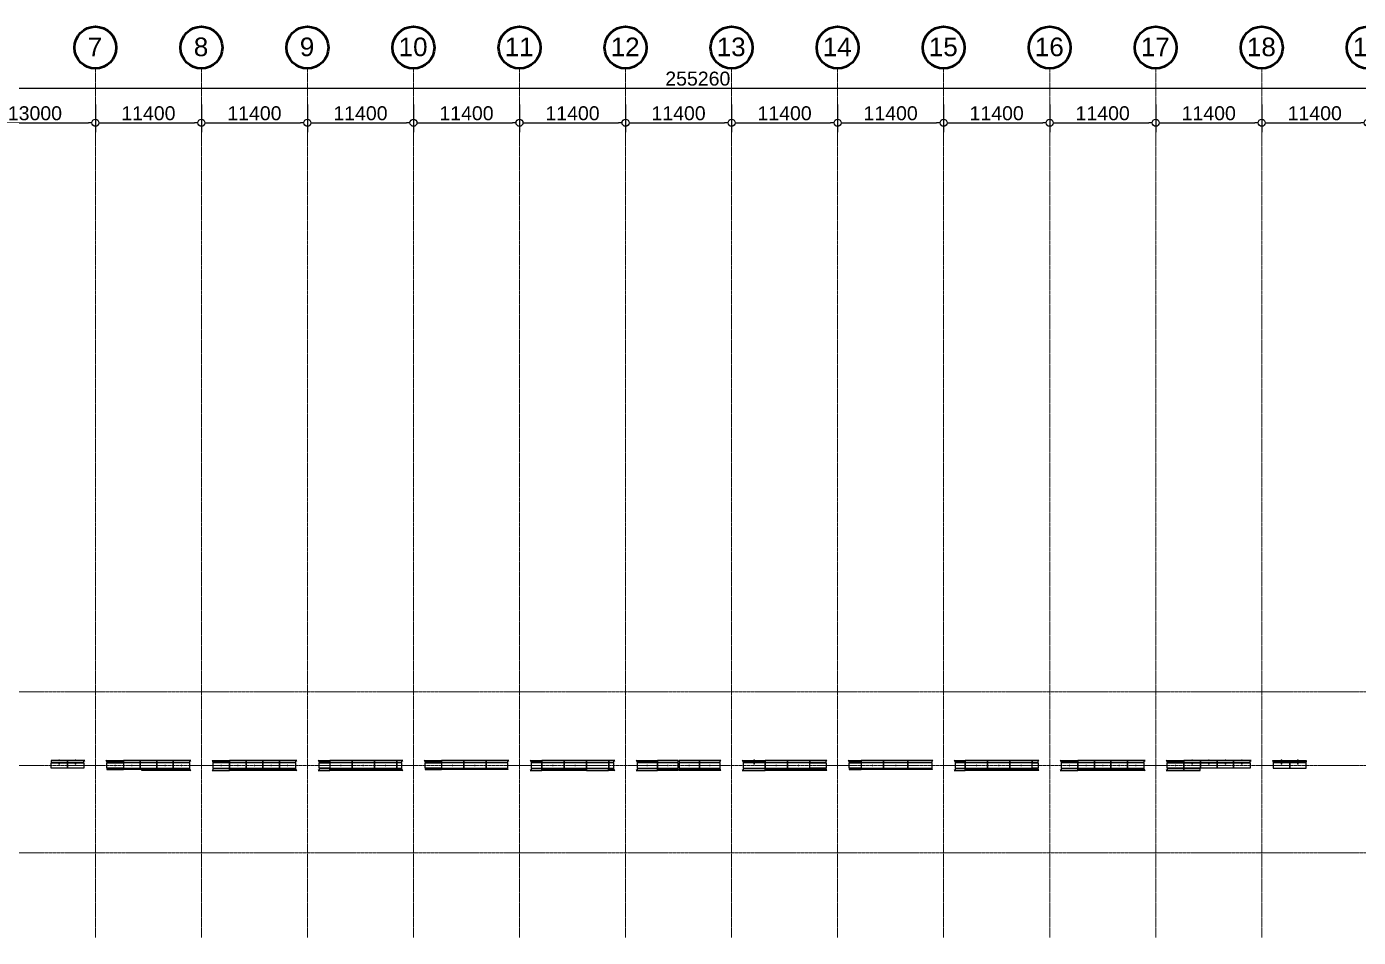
# Model space of a CAD drawing. Header units: millimetres. Extents: x -70132 to 394080, y -1879526 to 121974.
# Drawn here: x 54637 to 197816, y -572694 to -474856 of the extents above; entities that cross this region are included whole.
import ezdxf

# ---------------------------------------------------------------- set-up
doc = ezdxf.new("R2010")
doc.units = ezdxf.units.MM
doc.linetypes.add('DPA_Grid _ Level 100', pattern=[10, 5.5, -1.6, 1.3, -1.6])
doc.layers.add('009 - AHP_06_PANEL_MAIN_COLOR_1', color=3, linetype='Continuous')
for name, color, linetype, lineweight in [('A-ANNO-DIMS', 1, 'Continuous', 9), ('S-GRID', 251, 'Continuous', 9), ('S-GRID-IDEN', 3, 'Continuous', 50)]:
    doc.layers.add(name, color=color, linetype=linetype, lineweight=lineweight)
doc.styles.add('Arial', font='arial.ttf', dxfattribs={"height": 1500})
doc.styles.add('Arial_1', font='arial.ttf', dxfattribs={"height": 2000})
doc.styles.add('Arial_2', font='arial.ttf', dxfattribs={"height": 3})
doc.dimstyles.new('DPA-DIM-3_0_C-C', dxfattribs={"dimscale": 304.8, "dimtxt": 1530.3891, "dimasz": 2.46063, "dimexe": 3.28084, "dimexo": 0.0625, "dimgap": 0.82021, "dimtad": 1, "dimdec": 0, "dimzin": 0, "dimdsep": 46, "dimtxsty": 'Arial_2', "dimblk1": 'DOTBLANK', "dimblk2": 'DOTBLANK', "dimsah": 1, "dimcen": 0.09, "dimdle": 3.28084, "dimadec": 8, "dimazin": 0, "dimtfac": 1, "dimtdec": 4, "dimtix": 1, "dimtmove": 0, "dimatfit": 3, "dimfxl": 6.56168, "dimfxlon": 1, "dimtvp": 1, "dimtolj": 1, "dimtzin": 0, "dimarcsym": 2})

# ---------------------------------------------------------------- blocks, each defined once
blk = doc.blocks.new('Grid - 100 Scale-586761-UPPER PLATFORM LEVEL - REFLECTED CEILING')
at = {"layer": 'S-GRID-IDEN'}
blk.add_circle((0, 0), 4.5, dxfattribs=at)
blk = doc.blocks.new('_DotBlank')
at = {"color": 0, "linetype": 'ByBlock', "lineweight": -2}
blk.add_line((-0.5, 0), (-1, 0), dxfattribs=at)
blk.add_circle((0, 0), 0.5, dxfattribs=at)
blk = doc.blocks.new('DIMBLOCK9-UPPER PLATFORM LEVEL - REFLECTED CEILING')
at = {"layer": 'A-ANNO-DIMS', "color": 0, "lineweight": -2, "transparency": 16777216}
for p, q in [((-1776874, -196535), (-1776874, -199516)), ((-1763874, -196535), (-1763874, -199516)), ((-1776124, -198516), (-1764624, -198516))]:
    blk.add_line(p, q, dxfattribs=at)
at = {"layer": 'Defpoints', "color": 0, "transparency": 16777216}
for p in [(-1776874, -196516), (-1763874, -196516), (-1763874, -198516)]:
    blk.add_point(p, dxfattribs=at)
at = {"layer": 'A-ANNO-DIMS', "color": 0, "lineweight": -2, "transparency": 16777216, "xscale": 750, "yscale": 750, "zscale": 750, "rotation": 180}
blk.add_blockref('_DotBlank', (-1776874, -198516), dxfattribs=at)
at = {"layer": 'A-ANNO-DIMS', "color": 0, "lineweight": -2, "transparency": 16777216, "xscale": 750, "yscale": 750, "zscale": 750}
blk.add_blockref('_DotBlank', (-1763874, -198516), dxfattribs=at)
at = {"layer": 'A-ANNO-DIMS', "color": 0, "transparency": 16777216, "insert": (-1770374, -197500), "char_height": 1500, "width": 6922.07, "attachment_point": 5, "style": 'Arial'}
blk.add_mtext('\\A1;13000', dxfattribs=at)
blk = doc.blocks.new('DIMBLOCK10-UPPER PLATFORM LEVEL - REFLECTED CEILING')
at = {"layer": 'A-ANNO-DIMS', "color": 0, "lineweight": -2, "transparency": 16777216}
for p, q in [((-1763874, -196535), (-1763874, -199516)), ((-1752474, -196535), (-1752474, -199516)), ((-1763124, -198516), (-1753224, -198516))]:
    blk.add_line(p, q, dxfattribs=at)
at = {"layer": 'Defpoints', "color": 0, "transparency": 16777216}
for p in [(-1763874, -196516), (-1752474, -196516), (-1752474, -198516)]:
    blk.add_point(p, dxfattribs=at)
at = {"layer": 'A-ANNO-DIMS', "color": 0, "lineweight": -2, "transparency": 16777216, "xscale": 750, "yscale": 750, "zscale": 750, "rotation": 180}
blk.add_blockref('_DotBlank', (-1763874, -198516), dxfattribs=at)
at = {"layer": 'A-ANNO-DIMS', "color": 0, "lineweight": -2, "transparency": 16777216, "xscale": 750, "yscale": 750, "zscale": 750}
blk.add_blockref('_DotBlank', (-1752474, -198516), dxfattribs=at)
at = {"layer": 'A-ANNO-DIMS', "color": 0, "transparency": 16777216, "insert": (-1758174, -197500), "char_height": 1500, "width": 6922.07, "attachment_point": 5, "style": 'Arial'}
blk.add_mtext('\\A1;11400', dxfattribs=at)
blk = doc.blocks.new('DIMBLOCK11-UPPER PLATFORM LEVEL - REFLECTED CEILING')
at = {"layer": 'A-ANNO-DIMS', "color": 0, "lineweight": -2, "transparency": 16777216}
for p, q in [((-1752474, -196535), (-1752474, -199516)), ((-1741074, -196535), (-1741074, -199516)), ((-1751724, -198516), (-1741824, -198516))]:
    blk.add_line(p, q, dxfattribs=at)
at = {"layer": 'Defpoints', "color": 0, "transparency": 16777216}
for p in [(-1752474, -196516), (-1741074, -196516), (-1741074, -198516)]:
    blk.add_point(p, dxfattribs=at)
at = {"layer": 'A-ANNO-DIMS', "color": 0, "lineweight": -2, "transparency": 16777216, "xscale": 750, "yscale": 750, "zscale": 750, "rotation": 180}
blk.add_blockref('_DotBlank', (-1752474, -198516), dxfattribs=at)
at = {"layer": 'A-ANNO-DIMS', "color": 0, "lineweight": -2, "transparency": 16777216, "xscale": 750, "yscale": 750, "zscale": 750}
blk.add_blockref('_DotBlank', (-1741074, -198516), dxfattribs=at)
at = {"layer": 'A-ANNO-DIMS', "color": 0, "transparency": 16777216, "insert": (-1746774, -197500), "char_height": 1500, "width": 6922.07, "attachment_point": 5, "style": 'Arial'}
blk.add_mtext('\\A1;11400', dxfattribs=at)
blk = doc.blocks.new('DIMBLOCK12-UPPER PLATFORM LEVEL - REFLECTED CEILING')
at = {"layer": 'A-ANNO-DIMS', "color": 0, "lineweight": -2, "transparency": 16777216}
for p, q in [((-1741074, -196535), (-1741074, -199516)), ((-1729674, -196535), (-1729674, -199516)), ((-1740324, -198516), (-1730424, -198516))]:
    blk.add_line(p, q, dxfattribs=at)
at = {"layer": 'Defpoints', "color": 0, "transparency": 16777216}
for p in [(-1741074, -196516), (-1729674, -196516), (-1729674, -198516)]:
    blk.add_point(p, dxfattribs=at)
at = {"layer": 'A-ANNO-DIMS', "color": 0, "lineweight": -2, "transparency": 16777216, "xscale": 750, "yscale": 750, "zscale": 750, "rotation": 180}
blk.add_blockref('_DotBlank', (-1741074, -198516), dxfattribs=at)
at = {"layer": 'A-ANNO-DIMS', "color": 0, "lineweight": -2, "transparency": 16777216, "xscale": 750, "yscale": 750, "zscale": 750}
blk.add_blockref('_DotBlank', (-1729674, -198516), dxfattribs=at)
at = {"layer": 'A-ANNO-DIMS', "color": 0, "transparency": 16777216, "insert": (-1735374, -197500), "char_height": 1500, "width": 6922.07, "attachment_point": 5, "style": 'Arial'}
blk.add_mtext('\\A1;11400', dxfattribs=at)
blk = doc.blocks.new('DIMBLOCK13-UPPER PLATFORM LEVEL - REFLECTED CEILING')
at = {"layer": 'A-ANNO-DIMS', "color": 0, "lineweight": -2, "transparency": 16777216}
for p, q in [((-1729674, -196535), (-1729674, -199516)), ((-1718274, -196535), (-1718274, -199516)), ((-1728924, -198516), (-1719024, -198516))]:
    blk.add_line(p, q, dxfattribs=at)
at = {"layer": 'Defpoints', "color": 0, "transparency": 16777216}
for p in [(-1729674, -196516), (-1718274, -196516), (-1718274, -198516)]:
    blk.add_point(p, dxfattribs=at)
at = {"layer": 'A-ANNO-DIMS', "color": 0, "lineweight": -2, "transparency": 16777216, "xscale": 750, "yscale": 750, "zscale": 750, "rotation": 180}
blk.add_blockref('_DotBlank', (-1729674, -198516), dxfattribs=at)
at = {"layer": 'A-ANNO-DIMS', "color": 0, "lineweight": -2, "transparency": 16777216, "xscale": 750, "yscale": 750, "zscale": 750}
blk.add_blockref('_DotBlank', (-1718274, -198516), dxfattribs=at)
at = {"layer": 'A-ANNO-DIMS', "color": 0, "transparency": 16777216, "insert": (-1723974, -197500), "char_height": 1500, "width": 6922.07, "attachment_point": 5, "style": 'Arial'}
blk.add_mtext('\\A1;11400', dxfattribs=at)
blk = doc.blocks.new('DIMBLOCK14-UPPER PLATFORM LEVEL - REFLECTED CEILING')
at = {"layer": 'A-ANNO-DIMS', "color": 0, "lineweight": -2, "transparency": 16777216}
for p, q in [((-1718274, -196535), (-1718274, -199516)), ((-1706874, -196535), (-1706874, -199516)), ((-1717524, -198516), (-1707624, -198516))]:
    blk.add_line(p, q, dxfattribs=at)
at = {"layer": 'Defpoints', "color": 0, "transparency": 16777216}
for p in [(-1718274, -196516), (-1706874, -196516), (-1706874, -198516)]:
    blk.add_point(p, dxfattribs=at)
at = {"layer": 'A-ANNO-DIMS', "color": 0, "lineweight": -2, "transparency": 16777216, "xscale": 750, "yscale": 750, "zscale": 750, "rotation": 180}
blk.add_blockref('_DotBlank', (-1718274, -198516), dxfattribs=at)
at = {"layer": 'A-ANNO-DIMS', "color": 0, "lineweight": -2, "transparency": 16777216, "xscale": 750, "yscale": 750, "zscale": 750}
blk.add_blockref('_DotBlank', (-1706874, -198516), dxfattribs=at)
at = {"layer": 'A-ANNO-DIMS', "color": 0, "transparency": 16777216, "insert": (-1712574, -197500), "char_height": 1500, "width": 6922.07, "attachment_point": 5, "style": 'Arial'}
blk.add_mtext('\\A1;11400', dxfattribs=at)
blk = doc.blocks.new('DIMBLOCK15-UPPER PLATFORM LEVEL - REFLECTED CEILING')
at = {"layer": 'A-ANNO-DIMS', "color": 0, "lineweight": -2, "transparency": 16777216}
for p, q in [((-1706874, -196535), (-1706874, -199516)), ((-1695474, -196535), (-1695474, -199516)), ((-1706124, -198516), (-1696224, -198516))]:
    blk.add_line(p, q, dxfattribs=at)
at = {"layer": 'Defpoints', "color": 0, "transparency": 16777216}
for p in [(-1706874, -196516), (-1695474, -196516), (-1695474, -198516)]:
    blk.add_point(p, dxfattribs=at)
at = {"layer": 'A-ANNO-DIMS', "color": 0, "lineweight": -2, "transparency": 16777216, "xscale": 750, "yscale": 750, "zscale": 750, "rotation": 180}
blk.add_blockref('_DotBlank', (-1706874, -198516), dxfattribs=at)
at = {"layer": 'A-ANNO-DIMS', "color": 0, "lineweight": -2, "transparency": 16777216, "xscale": 750, "yscale": 750, "zscale": 750}
blk.add_blockref('_DotBlank', (-1695474, -198516), dxfattribs=at)
at = {"layer": 'A-ANNO-DIMS', "color": 0, "transparency": 16777216, "insert": (-1701174, -197500), "char_height": 1500, "width": 6922.07, "attachment_point": 5, "style": 'Arial'}
blk.add_mtext('\\A1;11400', dxfattribs=at)
blk = doc.blocks.new('DIMBLOCK16-UPPER PLATFORM LEVEL - REFLECTED CEILING')
at = {"layer": 'A-ANNO-DIMS', "color": 0, "lineweight": -2, "transparency": 16777216}
for p, q in [((-1695474, -196535), (-1695474, -199516)), ((-1684074, -196535), (-1684074, -199516)), ((-1694724, -198516), (-1684824, -198516))]:
    blk.add_line(p, q, dxfattribs=at)
at = {"layer": 'Defpoints', "color": 0, "transparency": 16777216}
for p in [(-1695474, -196516), (-1684074, -196516), (-1684074, -198516)]:
    blk.add_point(p, dxfattribs=at)
at = {"layer": 'A-ANNO-DIMS', "color": 0, "lineweight": -2, "transparency": 16777216, "xscale": 750, "yscale": 750, "zscale": 750, "rotation": 180}
blk.add_blockref('_DotBlank', (-1695474, -198516), dxfattribs=at)
at = {"layer": 'A-ANNO-DIMS', "color": 0, "lineweight": -2, "transparency": 16777216, "xscale": 750, "yscale": 750, "zscale": 750}
blk.add_blockref('_DotBlank', (-1684074, -198516), dxfattribs=at)
at = {"layer": 'A-ANNO-DIMS', "color": 0, "transparency": 16777216, "insert": (-1689774, -197500), "char_height": 1500, "width": 6922.07, "attachment_point": 5, "style": 'Arial'}
blk.add_mtext('\\A1;11400', dxfattribs=at)
blk = doc.blocks.new('DIMBLOCK17-UPPER PLATFORM LEVEL - REFLECTED CEILING')
at = {"layer": 'A-ANNO-DIMS', "color": 0, "lineweight": -2, "transparency": 16777216}
for p, q in [((-1684074, -196535), (-1684074, -199516)), ((-1672674, -196535), (-1672674, -199516)), ((-1683324, -198516), (-1673424, -198516))]:
    blk.add_line(p, q, dxfattribs=at)
at = {"layer": 'Defpoints', "color": 0, "transparency": 16777216}
for p in [(-1684074, -196516), (-1672674, -196516), (-1672674, -198516)]:
    blk.add_point(p, dxfattribs=at)
at = {"layer": 'A-ANNO-DIMS', "color": 0, "lineweight": -2, "transparency": 16777216, "xscale": 750, "yscale": 750, "zscale": 750, "rotation": 180}
blk.add_blockref('_DotBlank', (-1684074, -198516), dxfattribs=at)
at = {"layer": 'A-ANNO-DIMS', "color": 0, "lineweight": -2, "transparency": 16777216, "xscale": 750, "yscale": 750, "zscale": 750}
blk.add_blockref('_DotBlank', (-1672674, -198516), dxfattribs=at)
at = {"layer": 'A-ANNO-DIMS', "color": 0, "transparency": 16777216, "insert": (-1678374, -197500), "char_height": 1500, "width": 6922.07, "attachment_point": 5, "style": 'Arial'}
blk.add_mtext('\\A1;11400', dxfattribs=at)
blk = doc.blocks.new('DIMBLOCK18-UPPER PLATFORM LEVEL - REFLECTED CEILING')
at = {"layer": 'A-ANNO-DIMS', "color": 0, "lineweight": -2, "transparency": 16777216}
for p, q in [((-1672674, -196535), (-1672674, -199516)), ((-1661274, -196535), (-1661274, -199516)), ((-1671924, -198516), (-1662024, -198516))]:
    blk.add_line(p, q, dxfattribs=at)
at = {"layer": 'Defpoints', "color": 0, "transparency": 16777216}
for p in [(-1672674, -196516), (-1661274, -196516), (-1661274, -198516)]:
    blk.add_point(p, dxfattribs=at)
at = {"layer": 'A-ANNO-DIMS', "color": 0, "lineweight": -2, "transparency": 16777216, "xscale": 750, "yscale": 750, "zscale": 750, "rotation": 180}
blk.add_blockref('_DotBlank', (-1672674, -198516), dxfattribs=at)
at = {"layer": 'A-ANNO-DIMS', "color": 0, "lineweight": -2, "transparency": 16777216, "xscale": 750, "yscale": 750, "zscale": 750}
blk.add_blockref('_DotBlank', (-1661274, -198516), dxfattribs=at)
at = {"layer": 'A-ANNO-DIMS', "color": 0, "transparency": 16777216, "insert": (-1666974, -197500), "char_height": 1500, "width": 6922.07, "attachment_point": 5, "style": 'Arial'}
blk.add_mtext('\\A1;11400', dxfattribs=at)
blk = doc.blocks.new('DIMBLOCK19-UPPER PLATFORM LEVEL - REFLECTED CEILING')
at = {"layer": 'A-ANNO-DIMS', "color": 0, "lineweight": -2, "transparency": 16777216}
for p, q in [((-1661274, -196535), (-1661274, -199516)), ((-1649874, -196535), (-1649874, -199516)), ((-1660524, -198516), (-1650624, -198516))]:
    blk.add_line(p, q, dxfattribs=at)
at = {"layer": 'Defpoints', "color": 0, "transparency": 16777216}
for p in [(-1661274, -196516), (-1649874, -196516), (-1649874, -198516)]:
    blk.add_point(p, dxfattribs=at)
at = {"layer": 'A-ANNO-DIMS', "color": 0, "lineweight": -2, "transparency": 16777216, "xscale": 750, "yscale": 750, "zscale": 750, "rotation": 180}
blk.add_blockref('_DotBlank', (-1661274, -198516), dxfattribs=at)
at = {"layer": 'A-ANNO-DIMS', "color": 0, "lineweight": -2, "transparency": 16777216, "xscale": 750, "yscale": 750, "zscale": 750}
blk.add_blockref('_DotBlank', (-1649874, -198516), dxfattribs=at)
at = {"layer": 'A-ANNO-DIMS', "color": 0, "transparency": 16777216, "insert": (-1655574, -197500), "char_height": 1500, "width": 6922.07, "attachment_point": 5, "style": 'Arial'}
blk.add_mtext('\\A1;11400', dxfattribs=at)
blk = doc.blocks.new('DIMBLOCK20-UPPER PLATFORM LEVEL - REFLECTED CEILING')
at = {"layer": 'A-ANNO-DIMS', "color": 0, "lineweight": -2, "transparency": 16777216}
for p, q in [((-1649874, -196535), (-1649874, -199516)), ((-1638474, -196535), (-1638474, -199516)), ((-1649124, -198516), (-1639224, -198516))]:
    blk.add_line(p, q, dxfattribs=at)
at = {"layer": 'Defpoints', "color": 0, "transparency": 16777216}
for p in [(-1649874, -196516), (-1638474, -196516), (-1638474, -198516)]:
    blk.add_point(p, dxfattribs=at)
at = {"layer": 'A-ANNO-DIMS', "color": 0, "lineweight": -2, "transparency": 16777216, "xscale": 750, "yscale": 750, "zscale": 750, "rotation": 180}
blk.add_blockref('_DotBlank', (-1649874, -198516), dxfattribs=at)
at = {"layer": 'A-ANNO-DIMS', "color": 0, "lineweight": -2, "transparency": 16777216, "xscale": 750, "yscale": 750, "zscale": 750}
blk.add_blockref('_DotBlank', (-1638474, -198516), dxfattribs=at)
at = {"layer": 'A-ANNO-DIMS', "color": 0, "transparency": 16777216, "insert": (-1644174, -197500), "char_height": 1500, "width": 6922.07, "attachment_point": 5, "style": 'Arial'}
blk.add_mtext('\\A1;11400', dxfattribs=at)
blk = doc.blocks.new('DIMBLOCK21-UPPER PLATFORM LEVEL - REFLECTED CEILING')
at = {"layer": 'A-ANNO-DIMS', "color": 0, "lineweight": -2, "transparency": 16777216}
for p, q in [((-1638474, -196535), (-1638474, -199516)), ((-1627074, -196535), (-1627074, -199516)), ((-1637724, -198516), (-1627824, -198516))]:
    blk.add_line(p, q, dxfattribs=at)
at = {"layer": 'Defpoints', "color": 0, "transparency": 16777216}
for p in [(-1638474, -196516), (-1627074, -196516), (-1627074, -198516)]:
    blk.add_point(p, dxfattribs=at)
at = {"layer": 'A-ANNO-DIMS', "color": 0, "lineweight": -2, "transparency": 16777216, "xscale": 750, "yscale": 750, "zscale": 750, "rotation": 180}
blk.add_blockref('_DotBlank', (-1638474, -198516), dxfattribs=at)
at = {"layer": 'A-ANNO-DIMS', "color": 0, "lineweight": -2, "transparency": 16777216, "xscale": 750, "yscale": 750, "zscale": 750}
blk.add_blockref('_DotBlank', (-1627074, -198516), dxfattribs=at)
at = {"layer": 'A-ANNO-DIMS', "color": 0, "transparency": 16777216, "insert": (-1632774, -197500), "char_height": 1500, "width": 6922.07, "attachment_point": 5, "style": 'Arial'}
blk.add_mtext('\\A1;11400', dxfattribs=at)
blk = doc.blocks.new('DIMBLOCK27-UPPER PLATFORM LEVEL - REFLECTED CEILING')
at = {"layer": 'A-ANNO-DIMS', "color": 0, "lineweight": -2, "transparency": 16777216}
for p, q in [((-1826734, -196703), (-1826734, -193796)), ((-1571474, -196703), (-1571474, -193796)), ((-1825984, -194796), (-1572224, -194796))]:
    blk.add_line(p, q, dxfattribs=at)
at = {"layer": 'Defpoints', "color": 0, "transparency": 16777216}
for p in [(-1571474, -194796), (-1826734, -196722), (-1571474, -196722)]:
    blk.add_point(p, dxfattribs=at)
at = {"layer": 'A-ANNO-DIMS', "color": 0, "lineweight": -2, "transparency": 16777216, "xscale": 750, "yscale": 750, "zscale": 750, "rotation": 180}
blk.add_blockref('_DotBlank', (-1826734, -194796), dxfattribs=at)
at = {"layer": 'A-ANNO-DIMS', "color": 0, "lineweight": -2, "transparency": 16777216, "xscale": 750, "yscale": 750, "zscale": 750}
blk.add_blockref('_DotBlank', (-1571474, -194796), dxfattribs=at)
at = {"layer": 'A-ANNO-DIMS', "color": 0, "transparency": 16777216, "insert": (-1699104, -193781), "char_height": 1500, "width": 8306.48, "attachment_point": 5, "style": 'Arial'}
blk.add_mtext('\\A1;255260', dxfattribs=at)
blk = doc.blocks.new('*U534')
blk.add_point((0, 0))
at = {"layer": '009 - AHP_06_PANEL_MAIN_COLOR_1'}
for points in [[(-893, 550), (-893, 350), (893, 350), (893, 550)], [(-893, 300), (-893, -300), (893, -300), (893, 300)], [(893, -350), (893, -550), (-893, -550), (-893, -350)]]:
    blk.add_lwpolyline(points, close=True, dxfattribs=at)
blk = doc.blocks.new('*U603')
blk.add_point((0, 0))
at = {"layer": '009 - AHP_06_PANEL_MAIN_COLOR_1'}
for points in [[(-893, 550), (-893, 350), (893, 350), (893, 454), (989, 550)], [(-893, 300), (-893, -300), (893, -300), (893, 300)], [(893, -350), (893, -454), (989, -550), (-893, -550), (-893, -350)]]:
    blk.add_lwpolyline(points, close=True, dxfattribs=at)
blk = doc.blocks.new('*U725')
blk.add_point((0, 0))
at = {"layer": '009 - AHP_06_PANEL_MAIN_COLOR_1'}
for points in [[(-893, 550), (-893, 350), (893, 350), (893, 550)], [(-893, 300), (-893, -300), (893, -300), (893, 300)], [(893, -350), (893, -440), (-893, -440), (-893, -350)]]:
    blk.add_lwpolyline(points, close=True, dxfattribs=at)
blk = doc.blocks.new('*U727')
blk.add_point((0, 0))
at = {"layer": '009 - AHP_06_PANEL_MAIN_COLOR_1'}
for points in [[(-893, 550), (-893, 350), (893, 350), (893, 454), (989, 550)], [(-893, 300), (-893, -300), (893, -300), (893, 300)], [(893, -350), (893, -440), (-893, -440), (-893, -350)]]:
    blk.add_lwpolyline(points, close=True, dxfattribs=at)
blk = doc.blocks.new('*U791')
blk.add_point((0, 0))
at = {"layer": '009 - AHP_06_PANEL_MAIN_COLOR_1'}
for points in [[(-893, 550), (-893, 350), (893, 350), (893, 550)], [(-893, 300), (-893, -300), (893, -300), (893, 300)], [(893, -350), (893, -550), (-893, -550), (-893, -350)]]:
    blk.add_lwpolyline(points, close=True, dxfattribs=at)
blk = doc.blocks.new('*U792')
blk.add_point((0, 0))
at = {"layer": '009 - AHP_06_PANEL_MAIN_COLOR_1'}
for points in [[(-893, 550), (-893, 350), (893, 350), (893, 550)], [(-893, 300), (-893, -300), (893, -300), (893, 300)], [(893, -350), (893, -550), (-893, -550), (-893, -350)]]:
    blk.add_lwpolyline(points, close=True, dxfattribs=at)
blk = doc.blocks.new('*U793')
blk.add_point((0, 0))
at = {"layer": '009 - AHP_06_PANEL_MAIN_COLOR_1'}
for points in [[(-893, 550), (-893, 350), (893, 350), (893, 550)], [(-893, 300), (-893, -300), (893, -300), (893, 300)], [(893, -350), (893, -550), (-893, -550), (-893, -350)]]:
    blk.add_lwpolyline(points, close=True, dxfattribs=at)
blk = doc.blocks.new('*U796')
blk.add_point((0, 0))
at = {"layer": '009 - AHP_06_PANEL_MAIN_COLOR_1'}
for points in [[(-1200, 550), (-1200, 350), (1200, 350), (1200, 550)], [(-1200, 300), (-1200, -300), (1200, -300), (1200, 300)], [(1200, -350), (1200, -550), (-1200, -550), (-1200, -350)]]:
    blk.add_lwpolyline(points, close=True, dxfattribs=at)
blk = doc.blocks.new('*U747')
blk.add_point((0, 0))
at = {"layer": '009 - AHP_06_PANEL_MAIN_COLOR_1'}
for points in [[(-1200, 550), (-1200, 350), (1200, 350), (1200, 550)], [(-1200, 300), (-1200, -300), (1200, -300), (1200, 300)], [(1200, -350), (1200, -440), (-1200, -440), (-1200, -350)]]:
    blk.add_lwpolyline(points, close=True, dxfattribs=at)
blk = doc.blocks.new('*U778')
for p in [(0, 875), (0, 475)]:
    blk.add_point(p)
at = {"layer": '009 - AHP_06_PANEL_MAIN_COLOR_1'}
for points in [[(-870, 850), (-870, 650), (870, 650), (870, 850)], [(870, 600), (870, 0), (-870, 0), (-870, 600)]]:
    blk.add_lwpolyline(points, close=True, dxfattribs=at)
blk = doc.blocks.new('*U779')
for p in [(0, 875), (0, 475)]:
    blk.add_point(p)
at = {"layer": '009 - AHP_06_PANEL_MAIN_COLOR_1'}
for points in [[(-885, 850), (-885, 650), (885, 650), (885, 754), (981, 850)], [(885, 600), (885, 0), (-885, 0), (-885, 600)]]:
    blk.add_lwpolyline(points, close=True, dxfattribs=at)
blk = doc.blocks.new('*U780')
for p in [(0, 875), (0, 475)]:
    blk.add_point(p)
at = {"layer": '009 - AHP_06_PANEL_MAIN_COLOR_1'}
for points in [[(-1178, 850), (-1178, 650), (1178, 650), (1178, 754), (1274, 850)], [(1178, 600), (1178, 0), (-1178, 0), (-1178, 600)]]:
    blk.add_lwpolyline(points, close=True, dxfattribs=at)
blk = doc.blocks.new('*U609')
blk.add_point((0, 0))
at = {"layer": '009 - AHP_06_PANEL_MAIN_COLOR_1'}
for points in [[(-1104, 550), (-1104, 350), (1104, 350), (1104, 454), (1200, 550)], [(-1104, 300), (-1104, -300), (1104, -300), (1104, 300)], [(1104, -350), (1104, -454), (1200, -550), (-1104, -550), (-1104, -350)]]:
    blk.add_lwpolyline(points, close=True, dxfattribs=at)
blk = doc.blocks.new('*U783')
blk.add_point((0, 0))
at = {"layer": '009 - AHP_06_PANEL_MAIN_COLOR_1'}
for points in [[(-1200, 550), (-1200, 350), (1200, 350), (1200, 550)], [(-1200, 300), (-1200, -300), (1200, -300), (1200, 300)], [(1200, -350), (1200, -550), (-1200, -550), (-1200, -350)]]:
    blk.add_lwpolyline(points, close=True, dxfattribs=at)
blk = doc.blocks.new('*U751')
at = {"layer": '009 - AHP_06_PANEL_MAIN_COLOR_1'}
blk.add_lwpolyline([(0, 0), (0, 200), (573, 200), (573, 96), (669, 0)], close=True, dxfattribs=at)
blk = doc.blocks.new('*U750')
at = {"layer": '009 - AHP_06_PANEL_MAIN_COLOR_1'}
blk.add_lwpolyline([(0, 0), (2375, 0), (2375, 200), (0, 200)], close=True, dxfattribs=at)
blk = doc.blocks.new('*U748')
at = {"layer": '009 - AHP_06_PANEL_MAIN_COLOR_1'}
blk.add_lwpolyline([(0, 0), (2400, 0), (2400, 600), (0, 600)], close=True, dxfattribs=at)
blk = doc.blocks.new('*U749')
at = {"layer": '009 - AHP_06_PANEL_MAIN_COLOR_1'}
blk.add_lwpolyline([(0, 0), (0, 200), (555, 200), (555, 96), (651, 0)], close=True, dxfattribs=at)
blk = doc.blocks.new('*U754')
at = {"layer": '009 - AHP_06_PANEL_MAIN_COLOR_1'}
blk.add_lwpolyline([(0, 0), (0, 200), (2355, 200), (2355, 96), (2451, 0)], close=True, dxfattribs=at)
blk = doc.blocks.new('*U775')
blk.add_point((0, 0))
at = {"layer": '009 - AHP_06_PANEL_MAIN_COLOR_1'}
for points in [[(-1103.5, 550), (-1103.5, 350), (1103.5, 350), (1103.5, 550)], [(-1103.5, 300), (-1103.5, -300), (1103.5, -300), (1103.5, 300)], [(1103.5, -350), (1103.5, -550), (-1103.5, -550), (-1103.5, -350)]]:
    blk.add_lwpolyline(points, close=True, dxfattribs=at)
blk = doc.blocks.new('*U784')
blk.add_point((0, 0))
at = {"layer": '009 - AHP_06_PANEL_MAIN_COLOR_1'}
for points in [[(-1103.5, 550), (-1103.5, 350), (1103.5, 350), (1103.5, 550)], [(-1103.5, 300), (-1103.5, -300), (1103.5, -300), (1103.5, 300)], [(1103.5, -350), (1103.5, -550), (-1103.5, -550), (-1103.5, -350)]]:
    blk.add_lwpolyline(points, close=True, dxfattribs=at)
blk = doc.blocks.new('*U785')
blk.add_point((0, 0))
at = {"layer": '009 - AHP_06_PANEL_MAIN_COLOR_1'}
for points in [[(-1200, 550), (-1200, 350), (1200, 350), (1200, 550)], [(-1200, 300), (-1200, -300), (1200, -300), (1200, 300)], [(1200, -350), (1200, -550), (-1200, -550), (-1200, -350)]]:
    blk.add_lwpolyline(points, close=True, dxfattribs=at)
blk = doc.blocks.new('*U758')
blk.add_point((0, 0))
at = {"layer": '009 - AHP_06_PANEL_MAIN_COLOR_1'}
for points in [[(-1200, 550), (-1200, 350), (1200, 350), (1200, 550)], [(-1200, 300), (-1200, -300), (1200, -300), (1200, 300)], [(1200, -350), (1200, -440), (-1200, -440), (-1200, -350)]]:
    blk.add_lwpolyline(points, close=True, dxfattribs=at)
blk = doc.blocks.new('*U759')
blk.add_point((0, 0))
at = {"layer": '009 - AHP_06_PANEL_MAIN_COLOR_1'}
for points in [[(-1306, 550), (-1306, 350), (1306, 350), (1306, 550)], [(-1306, 300), (-1306, -300), (1306, -300), (1306, 300)], [(1306, -350), (1306, -440), (-1306, -440), (-1306, -350)]]:
    blk.add_lwpolyline(points, close=True, dxfattribs=at)
blk = doc.blocks.new('*U786')
blk.add_point((0, 0))
at = {"layer": '009 - AHP_06_PANEL_MAIN_COLOR_1'}
for points in [[(-1200, 550), (-1200, 350), (1200, 350), (1200, 550)], [(-1200, 300), (-1200, -300), (1200, -300), (1200, 300)], [(1200, -350), (1200, -550), (-1200, -550), (-1200, -350)]]:
    blk.add_lwpolyline(points, close=True, dxfattribs=at)
blk = doc.blocks.new('*U763')
blk.add_point((0, 0))
at = {"layer": '009 - AHP_06_PANEL_MAIN_COLOR_1'}
for points in [[(-893, 550), (-893, 350), (893, 350), (893, 550)], [(-893, 300), (-893, -300), (893, -300), (893, 300)], [(893, -350), (893, -550), (-893, -550), (-893, -350)]]:
    blk.add_lwpolyline(points, close=True, dxfattribs=at)
blk = doc.blocks.new('*U765')
blk.add_point((0, 0))
at = {"layer": '009 - AHP_06_PANEL_MAIN_COLOR_1'}
for points in [[(-893, 550), (-893, 350), (893, 350), (893, 550)], [(-893, 300), (-893, -300), (893, -300), (893, 300)], [(893, -350), (893, -550), (-893, -550), (-893, -350)]]:
    blk.add_lwpolyline(points, close=True, dxfattribs=at)
blk = doc.blocks.new('*U766')
blk.add_point((0, 0))
at = {"layer": '009 - AHP_06_PANEL_MAIN_COLOR_1'}
for points in [[(-893, 550), (-893, 350), (893, 350), (893, 550)], [(-893, 300), (-893, -300), (893, -300), (893, 300)], [(893, -350), (893, -550), (-893, -550), (-893, -350)]]:
    blk.add_lwpolyline(points, close=True, dxfattribs=at)
blk = doc.blocks.new('*U768')
for p in [(0, 875), (0, 475)]:
    blk.add_point(p)
at = {"layer": '009 - AHP_06_PANEL_MAIN_COLOR_1'}
for points in [[(-893, 850), (-893, 650), (893, 650), (893, 754), (989, 850)], [(893, 600), (893, 0), (-893, 0), (-893, 600)]]:
    blk.add_lwpolyline(points, close=True, dxfattribs=at)
blk = doc.blocks.new('*U769')
for p in [(0, 875), (0, 475)]:
    blk.add_point(p)
at = {"layer": '009 - AHP_06_PANEL_MAIN_COLOR_1'}
for points in [[(-893, 850), (-893, 650), (893, 650), (893, 850)], [(893, 600), (893, 0), (-893, 0), (-893, 600)]]:
    blk.add_lwpolyline(points, close=True, dxfattribs=at)
blk = doc.blocks.new('*U770')
for p in [(0, 875), (0, 475)]:
    blk.add_point(p)
at = {"layer": '009 - AHP_06_PANEL_MAIN_COLOR_1'}
for points in [[(-893, 850), (-893, 650), (893, 650), (893, 850)], [(893, 600), (893, 0), (-893, 0), (-893, 600)]]:
    blk.add_lwpolyline(points, close=True, dxfattribs=at)
blk = doc.blocks.new('*U771')
for p in [(0, 875), (0, 475)]:
    blk.add_point(p)
at = {"layer": '009 - AHP_06_PANEL_MAIN_COLOR_1'}
for points in [[(-893, 850), (-893, 650), (893, 650), (893, 850)], [(893, 600), (893, 0), (-893, 0), (-893, 600)]]:
    blk.add_lwpolyline(points, close=True, dxfattribs=at)
blk = doc.blocks.new('*U735')
at = {"layer": '009 - AHP_06_PANEL_MAIN_COLOR_1'}
blk.add_lwpolyline([(0, 0), (1744, 0), (1744, 200), (0, 200)], close=True, dxfattribs=at)
blk = doc.blocks.new('*U772')
for p in [(0, 875), (0, 475)]:
    blk.add_point(p)
at = {"layer": '009 - AHP_06_PANEL_MAIN_COLOR_1'}
for points in [[(-885, 850), (-885, 650), (885, 650), (885, 850)], [(885, 600), (885, 0), (-885, 0), (-885, 600)]]:
    blk.add_lwpolyline(points, close=True, dxfattribs=at)
blk = doc.blocks.new('*U773')
for p in [(0, 875), (0, 475)]:
    blk.add_point(p)
at = {"layer": '009 - AHP_06_PANEL_MAIN_COLOR_1'}
for points in [[(-885, 850), (-885, 650), (885, 650), (885, 754), (981, 850)], [(885, 600), (885, 0), (-885, 0), (-885, 600)]]:
    blk.add_lwpolyline(points, close=True, dxfattribs=at)
blk = doc.blocks.new('*U774')
blk.add_point((0, 0))
at = {"layer": '009 - AHP_06_PANEL_MAIN_COLOR_1'}
for points in [[(-1200, 550), (-1200, 350), (1200, 350), (1200, 550)], [(-1200, 300), (-1200, -300), (1200, -300), (1200, 300)], [(1200, -350), (1200, -550), (-1200, -550), (-1200, -350)]]:
    blk.add_lwpolyline(points, close=True, dxfattribs=at)
blk = doc.blocks.new('*U776')
blk.add_point((0, 0))
at = {"layer": '009 - AHP_06_PANEL_MAIN_COLOR_1'}
for points in [[(-1200, 550), (-1200, 350), (1200, 350), (1200, 550)], [(-1200, 300), (-1200, -300), (1200, -300), (1200, 300)], [(1200, -350), (1200, -550), (-1200, -550), (-1200, -350)]]:
    blk.add_lwpolyline(points, close=True, dxfattribs=at)
blk = doc.blocks.new('*U741')
blk.add_point((0, 0))
at = {"layer": '009 - AHP_06_PANEL_MAIN_COLOR_1'}
for points in [[(0, 550), (0, 350), (555, 350), (555, 454), (651, 550)], [(0, 300), (0, -300), (555, -300), (555, 300)], [(555, -350), (555, -454), (651, -550), (0, -550), (0, -350)]]:
    blk.add_lwpolyline(points, close=True, dxfattribs=at)
blk = doc.blocks.new('*U740')
blk.add_point((0, 0))
at = {"layer": '009 - AHP_06_PANEL_MAIN_COLOR_1'}
for points in [[(0, 550), (0, 350), (1155, 350), (1155, 454), (1251, 550)], [(0, 300), (0, -300), (1155, -300), (1155, 300)], [(1155, -350), (1155, -454), (1251, -550), (0, -550), (0, -350)]]:
    blk.add_lwpolyline(points, close=True, dxfattribs=at)
blk = doc.blocks.new('*U752')
at = {"layer": '009 - AHP_06_PANEL_MAIN_COLOR_1'}
blk.add_lwpolyline([(0, 0), (2400, 0), (2400, 200), (0, 200)], close=True, dxfattribs=at)
blk = doc.blocks.new('*U753')
at = {"layer": '009 - AHP_06_PANEL_MAIN_COLOR_1'}
blk.add_lwpolyline([(0, 0), (555, 0), (555, 600), (0, 600)], close=True, dxfattribs=at)
blk = doc.blocks.new('*U777')
blk.add_point((0, 0))
at = {"layer": '009 - AHP_06_PANEL_MAIN_COLOR_1'}
for points in [[(-1200, 550), (-1200, 350), (1200, 350), (1200, 550)], [(-1200, 300), (-1200, -300), (1200, -300), (1200, 300)], [(1200, -350), (1200, -550), (-1200, -550), (-1200, -350)]]:
    blk.add_lwpolyline(points, close=True, dxfattribs=at)
blk = doc.blocks.new('*U744')
blk.add_point((0, 0))
at = {"layer": '009 - AHP_06_PANEL_MAIN_COLOR_1'}
for points in [[(0, 550), (0, 350), (2355, 350), (2355, 454), (2451, 550)], [(0, 300), (0, -300), (2355, -300), (2355, 300)], [(2355, -350), (2355, -440), (0, -440), (0, -350)]]:
    blk.add_lwpolyline(points, close=True, dxfattribs=at)
blk = doc.blocks.new('*U746')
blk.add_point((0, 0))
at = {"layer": '009 - AHP_06_PANEL_MAIN_COLOR_1'}
for points in [[(0, 550), (0, 350), (1755, 350), (1755, 454), (1851, 550)], [(0, 300), (0, -300), (1755, -300), (1755, 300)], [(1755, -350), (1755, -440), (0, -440), (0, -350)]]:
    blk.add_lwpolyline(points, close=True, dxfattribs=at)
blk = doc.blocks.new('*U745')
blk.add_point((0, 0))
at = {"layer": '009 - AHP_06_PANEL_MAIN_COLOR_1'}
for points in [[(0, 550), (0, 350), (1155, 350), (1155, 454), (1251, 550)], [(0, 300), (0, -300), (1155, -300), (1155, 300)], [(1155, -350), (1155, -454), (1251, -550), (0, -550), (0, -350)]]:
    blk.add_lwpolyline(points, close=True, dxfattribs=at)
blk = doc.blocks.new('*U761')
blk.add_point((0, 0))
at = {"layer": '009 - AHP_06_PANEL_MAIN_COLOR_1'}
for points in [[(0, 550), (0, 350), (1073, 350), (1073, 454), (1169, 550)], [(0, 300), (0, -300), (1073, -300), (1073, 300)], [(1073, -350), (1073, -454), (1169, -550), (0, -550), (0, -350)]]:
    blk.add_lwpolyline(points, close=True, dxfattribs=at)
blk = doc.blocks.new('*U788')
blk.add_point((0, 0))
at = {"layer": '009 - AHP_06_PANEL_MAIN_COLOR_1'}
for points in [[(-1200, 550), (-1200, 350), (1200, 350), (1200, 550)], [(-1200, 300), (-1200, -300), (1200, -300), (1200, 300)], [(1200, -350), (1200, -550), (-1200, -550), (-1200, -350)]]:
    blk.add_lwpolyline(points, close=True, dxfattribs=at)
blk = doc.blocks.new('*U789')
blk.add_point((0, 0))
at = {"layer": '009 - AHP_06_PANEL_MAIN_COLOR_1'}
for points in [[(-1200, 550), (-1200, 350), (1200, 350), (1200, 550)], [(-1200, 300), (-1200, -300), (1200, -300), (1200, 300)], [(1200, -350), (1200, -550), (-1200, -550), (-1200, -350)]]:
    blk.add_lwpolyline(points, close=True, dxfattribs=at)
blk = doc.blocks.new('*U762')
blk.add_point((0, 0))
at = {"layer": '009 - AHP_06_PANEL_MAIN_COLOR_1'}
for points in [[(0, 550), (0, 350), (637, 350), (637, 454), (733, 550)], [(0, 300), (0, -300), (637, -300), (637, 300)], [(637, -350), (637, -454), (733, -550), (0, -550), (0, -350)]]:
    blk.add_lwpolyline(points, close=True, dxfattribs=at)
blk = doc.blocks.new('*U760')
blk.add_point((0, 0))
at = {"layer": '009 - AHP_06_PANEL_MAIN_COLOR_1'}
for points in [[(0, 550), (0, 350), (1293, 350), (1293, 454), (1389, 550)], [(0, 300), (0, -300), (1293, -300), (1293, 300)], [(1293, -350), (1293, -440), (0, -440), (0, -350)]]:
    blk.add_lwpolyline(points, close=True, dxfattribs=at)
blk = doc.blocks.new('*U756')
blk.add_point((0, 0))
at = {"layer": '009 - AHP_06_PANEL_MAIN_COLOR_1'}
for points in [[(0, 550), (0, 350), (1755, 350), (1755, 454), (1851, 550)], [(0, 300), (0, -300), (1755, -300), (1755, 300)], [(1755, -350), (1755, -454), (1851, -550), (0, -550), (0, -350)]]:
    blk.add_lwpolyline(points, close=True, dxfattribs=at)
blk = doc.blocks.new('*U757')
blk.add_point((0, 0))
at = {"layer": '009 - AHP_06_PANEL_MAIN_COLOR_1'}
for points in [[(0, 550), (0, 350), (2606, 350), (2606, 454), (2702, 550)], [(0, 300), (0, -300), (2606, -300), (2606, 300)], [(2606, -350), (2606, -440), (0, -440), (0, -350)]]:
    blk.add_lwpolyline(points, close=True, dxfattribs=at)
blk = doc.blocks.new('*U790')
blk.add_point((0, 0))
at = {"layer": '009 - AHP_06_PANEL_MAIN_COLOR_1'}
for points in [[(-1200, 550), (-1200, 350), (1200, 350), (1200, 550)], [(-1200, 300), (-1200, -300), (1200, -300), (1200, 300)], [(1200, -350), (1200, -550), (-1200, -550), (-1200, -350)]]:
    blk.add_lwpolyline(points, close=True, dxfattribs=at)
blk = doc.blocks.new('W-1-PP18-AR-4160-01-A_20260226-233337_C06_OVERALL')
at = {"layer": '009 - AHP_06_PANEL_MAIN_COLOR_1'}
for points in [[(4807, 350), (6593, 350), (6593, 550), (4807, 550)], [(4807, -300), (6593, -300), (6593, 300), (4807, 300)], [(4807, -350), (6593, -350), (6593, -550), (4985, -550), (4985, -440), (4807, -440)]]:
    blk.add_lwpolyline(points, close=True, dxfattribs=at)
for name, p in [('*U778', (-3875, -300)), ('*U779', (-2120, -300)), ('*U725', (3914, 0)), ('*U534', (7486, 0)), ('*U603', (9272, 0)), ('*U791', (15314, 0)), ('*U792', (17100, 0)), ('*U793', (18886, 0)), ('*U603', (20672, 0)), ('*U796', (26400, 0)), ('*U776', (28800, 0)), ('*U774', (31200, 0)), ('*U741', (32400, 0)), ('*U747', (38400, 0)), ('*U747', (40800, 0)), ('*U744', (42000, 0)), ('*U783', (49200, 0)), ('*U777', (51600, 0)), ('*U752', (52800, 350)), ('*U748', (52800, -300)), ('*U753', (55200, -300)), ('*U775', (61546, 0)), ('*U784', (63854, 0)), ('*U609', (66061, 0)), ('*U785', (73200, 0)), ('*U790', (75600, 0)), ('*U758', (83538, 0)), ('*U759', (86043, 0)), ('*U757', (87349, 0)), ('*U786', (94718, 0)), ('*U788', (97118, 0)), ('*U789', (99518, 0)), ('*U765', (106514, 0)), ('*U763', (108300, 0)), ('*U766', (110086, 0)), ('*U603', (111872, 0)), ('*U771', (117914, -300)), ('*U770', (119700, -300)), ('*U769', (121486, -300)), ('*U768', (123272, -300)), ('*U750', (52800, -550)), ('*U751', (55182, -550)), ('*U735', (117021, -550))]:
    blk.add_blockref(name, p)
at = {"xscale": -1}
for name, p in [('*U727', (2128, 0)), ('*U740', (25200, 0)), ('*U746', (37200, 0)), ('*U780', (70822, -300)), ('*U760', (82338, 0)), ('*U603', (116128, 0)), ('*U773', (127520, -300)), ('*U772', (129290, -300)), ('*U754', (72000, -550))]:
    blk.add_blockref(name, p, dxfattribs=at)
at = {"rotation": 180}
for name, p in [('*U603', (13528, 0)), ('*U745', (48000, 0)), ('*U609', (59339, 0)), ('*U761', (93518, 0)), ('*U603', (104728, 0))]:
    blk.add_blockref(name, p, dxfattribs=at)
at = {"xscale": -1, "rotation": 180}
for name, p in [('*U749', (55200, 550)), ('*U756', (76800, 0, 0)), ('*U762', (100718, 0))]:
    blk.add_blockref(name, p, dxfattribs=at)
blk = doc.blocks.new('A$C8cf0ffd2')
at = {"layer": 'S-GRID', "linetype": 'DPA_Grid _ Level 100'}
for p, q in [((-22800, -18460.1), (-22800, 74877.1)), ((-11400, -18460.1), (-11400, 74877.1)), ((0, -18460.1), (0, 74877.1)), ((11400, -18460.1), (11400, 74877.1)), ((22800, -18460.1), (22800, 74877.1)), ((34200, -18460.1), (34200, 74877.1)), ((45600, -18460.1), (45600, 74877.1)), ((45600, -18460.1), (45600, 74877.1)), ((57000, -18460.1), (57000, 74877.1)), ((68400, -18460.1), (68400, 74877.1)), ((79800, -18460.1), (79800, 74877.1)), ((91200, -18460.1), (91200, 74877.1)), ((102600, -18460.1), (102600, 74877.1)), ((206752.4, 7930), (-116311.4, 7930)), ((206752.4, 0), (-116311.4, 0)), ((206752.4, -9385), (-116311.4, -9385))]:
    blk.add_line(p, q, dxfattribs=at)
at = {"layer": 'S-GRID-IDEN', "xscale": 499.9999999999995, "yscale": 499.9999999999995, "zscale": 499.9999999999995}
for p in [(-22800, 77127.1), (-11400, 77127.1), (0, 77127.1), (11400, 77127.1), (22800, 77127.1), (34200, 77127.1), (45600, 77127.1), (57000, 77127.1), (68400, 77127.1), (79800, 77127.1), (91200, 77127.1), (102600, 77127.1), (114000, 77127.1)]:
    blk.add_blockref('Grid - 100 Scale-586761-UPPER PLATFORM LEVEL - REFLECTED CEILING', p, dxfattribs=at)
at = {"layer": 'S-GRID-IDEN', "lineweight": 9, "char_height": 2000, "attachment_point": 1, "style": 'Arial_1'}
for s, insert, width in [('7', (-23616.5, 78206.6), 1883.966), ('8', (-12216.5, 78206.6), 1883.966), ('9', (-816.5, 78206.6), 1883.966), ('10', (9806, 78206.6), 3767.931), ('11', (21206, 78206.6), 3767.931), ('12', (32606, 78206.6), 3767.931), ('13', (44006, 78206.6), 3767.931), ('14', (55406, 78206.6), 3767.931), ('15', (66806, 78206.6), 3767.931), ('16', (78206, 78206.6), 3767.931), ('17', (89606, 78206.6), 3767.931), ('18', (101006, 78206.6), 3767.931), ('19', (112406, 78206.6), 3767.931)]:
    blk.add_mtext(s, dxfattribs=dict(at, insert=insert, width=width))
at = {"layer": 'A-ANNO-DIMS'}
for base, p1, p2, override, picture, middle in [((169600, 72768.5), (-85660, 70843.4), (169600, 70843.4), {"dimpost": '<>', "dimfxl": 255260}, 'DIMBLOCK27-UPPER PLATFORM LEVEL - REFLECTED CEILING', (41970, 73784.4)), ((-22800, 69048.8), (-35800, 71048.8), (-22800, 71048.8), {"dimpost": '<>', "dimfxl": 12999.999996}, 'DIMBLOCK9-UPPER PLATFORM LEVEL - REFLECTED CEILING', (-29300, 70065.1)), ((-11400, 69048.8), (-22800, 71048.8), (-11400, 71048.8), {"dimpost": '<>', "dimfxl": 11400}, 'DIMBLOCK10-UPPER PLATFORM LEVEL - REFLECTED CEILING', (-17100, 70064.6)), ((0, 69048.8), (-11400, 71048.8), (0, 71048.8), {"dimpost": '<>', "dimfxl": 11400}, 'DIMBLOCK11-UPPER PLATFORM LEVEL - REFLECTED CEILING', (-5700, 70064.6)), ((11400, 69048.8), (0, 71048.8), (11400, 71048.8), {"dimpost": '<>', "dimfxl": 11400}, 'DIMBLOCK12-UPPER PLATFORM LEVEL - REFLECTED CEILING', (5700, 70064.6)), ((22800, 69048.8), (11400, 71048.8), (22800, 71048.8), {"dimpost": '<>', "dimfxl": 11400}, 'DIMBLOCK13-UPPER PLATFORM LEVEL - REFLECTED CEILING', (17100, 70064.6)), ((34200, 69048.8), (22800, 71048.8), (34200, 71048.8), {"dimpost": '<>', "dimfxl": 11400}, 'DIMBLOCK14-UPPER PLATFORM LEVEL - REFLECTED CEILING', (28500, 70064.6)), ((45600, 69048.8), (34200, 71048.8), (45600, 71048.8), {"dimpost": '<>', "dimfxl": 11400}, 'DIMBLOCK15-UPPER PLATFORM LEVEL - REFLECTED CEILING', (39900, 70064.6)), ((57000, 69048.8), (45600, 71048.8), (57000, 71048.8), {"dimpost": '<>', "dimfxl": 11400}, 'DIMBLOCK16-UPPER PLATFORM LEVEL - REFLECTED CEILING', (51300, 70064.6)), ((68400, 69048.8), (57000, 71048.8), (68400, 71048.8), {"dimpost": '<>', "dimfxl": 11400}, 'DIMBLOCK17-UPPER PLATFORM LEVEL - REFLECTED CEILING', (62700, 70064.6)), ((79800, 69048.8), (68400, 71048.8), (79800, 71048.8), {"dimpost": '<>', "dimfxl": 11400}, 'DIMBLOCK18-UPPER PLATFORM LEVEL - REFLECTED CEILING', (74100, 70064.6)), ((91200, 69048.8), (79800, 71048.8), (91200, 71048.8), {"dimpost": '<>', "dimfxl": 11400}, 'DIMBLOCK19-UPPER PLATFORM LEVEL - REFLECTED CEILING', (85500, 70064.6)), ((102600, 69048.8), (91200, 71048.8), (102600, 71048.8), {"dimpost": '<>', "dimfxl": 11400}, 'DIMBLOCK20-UPPER PLATFORM LEVEL - REFLECTED CEILING', (96900, 70064.6)), ((114000, 69048.8), (102600, 71048.8), (114000, 71048.8), {"dimpost": '<>', "dimfxl": 11400}, 'DIMBLOCK21-UPPER PLATFORM LEVEL - REFLECTED CEILING', (108300, 70064.6))]:
    dim = blk.add_linear_dim(base=base, p1=p1, p2=p2, dimstyle='DPA-DIM-3_0_C-C', override=override, dxfattribs=at)
    dim.commit()
    dim.dimension.update_dxf_attribs({"geometry": picture, "text_midpoint": middle, "insert": (1741073.9, 267565)})

msp = doc.modelspace()

# ---------------------------------------------------------------- block references
for name, p in [('A$C8cf0ffd2', (84827.6, -554233.4)), ('W-1-PP18-AR-4160-01-A_20260226-233337_C06_OVERALL', (62027.6, -554233.4))]:
    msp.add_blockref(name, p)

doc.saveas('drawing.dxf')
